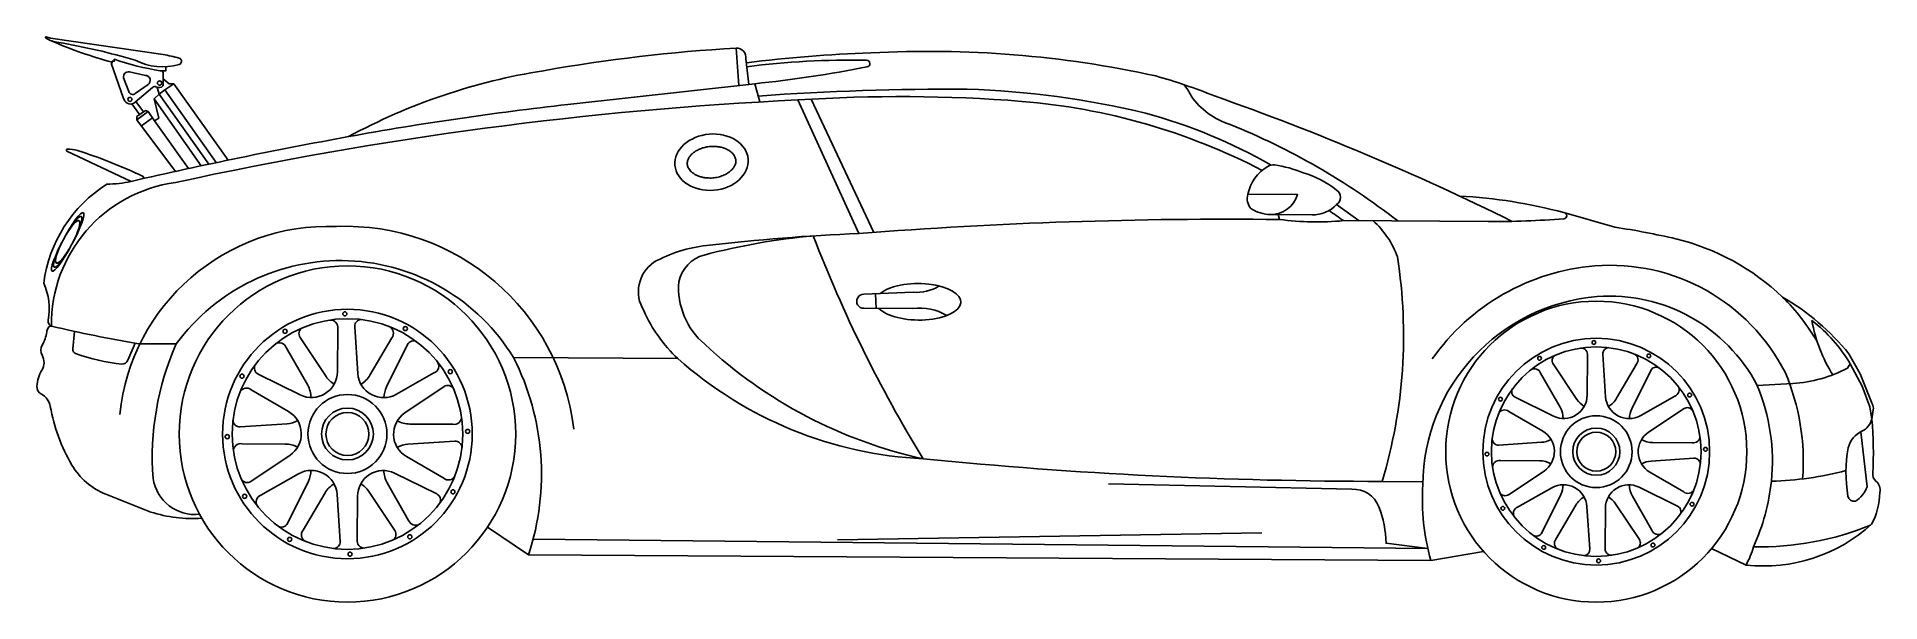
# Model space of a CAD drawing. Header units: millimetres. Extents: x 326 to 4801, y 1214 to 2587.
import ezdxf

# ---------------------------------------------------------------- set-up
doc = ezdxf.new("R2010")
doc.units = ezdxf.units.MM

msp = doc.modelspace()

# ---------------------------------------------------------------- linework, layer by layer
at = {"color": 0, "linetype": 'ByBlock', "lineweight": -2}
msp.add_lwpolyline([(359.6, 2584.3), (633.2, 2544.2, -0.035222), (671.6, 2535.7, -0.752921), (671.5, 2520.2, -0.186963), (564.9, 2530.5, 0.030583), (379.3, 2573.8, -0.140418), (347.4, 2585.3, -0.881529), (348.6, 2587.3, 0.031469)], format="xyb", close=True, dxfattribs=at)
for points in [[(362.5, 2577.3, 0.038724), (509, 2525.9, 3.02763)], [(2023.7, 2559.9, 0.029844), (1556.2, 2505.1, -1.171604)], [(2030.8, 2469.2), (2023.7, 2559.9, -0.463829), (2047.8, 2533.7), (2054.7, 2471.9)], [(2048.9, 2524.2, -0.02436), (2350.7, 2548.3, -0.068033), (3042.6, 2492.4, -0.028015), (3185, 2444, -0.030163), (3908.5, 2139.2)], [(506.6, 2523.5), (536.8, 2437.9), (537.8, 2435.3, 0.550414), (565.1, 2429), (607.2, 2464.7, -0.149837), (612.4, 2466.9, -0.181726), (615.4, 2466.1, 0.39468), (632, 2468.5, 0.236906), (633.1, 2473.6), (633.2, 2497.9, 0.421584), (625.9, 2505.2, -0.045989), (514.2, 2532.9), (514.2, 2528.2), (509, 2528.2), (509, 2523.5), (506.6, 2523.5)], [(2069.3, 2473.5, 0.022441), (2341.6, 2514.2, 0.94699), (2340.5, 2530.7, 0.036694), (2049.9, 2514.9, 0.036694)], [(2069.3, 2473.5), (1615.2, 2423, 0.017361), (1082.9, 2345, 0.011407), (555, 2236.4, -0.055365), (496.1, 2229.6, 0.223347), (342.8, 1989.3, -0.155491), (353.9, 1899.3, 0.3457), (361.5, 1884.7, 0.362429), (353.9, 1881, -1.130139)], [(565, 2449.4), (596.3, 2471.3, 0.717598), (589.6, 2493.9), (550.8, 2502.1, 0.53666), (536.8, 2488.2), (549.2, 2454.4, 0.487869), (565, 2449.4, -0.311396)], [(1556.2, 2505.1, 0.085392), (1082.9, 2345, 0.84573)], [(3630.2, 2140.2, 0.069083), (3223.4, 2374.5, -0.163326), (3128.5, 2443.8, 0.07783), (3110.7, 2471.5)], [(2173.6, 2434.1, 0.041807), (662.9, 2233.6, 0.379091), (361.5, 1884.7, 0.016067), (573.2, 1842.2), (664.8, 1841.6)], [(1952, 2080.4, -0.019611), (2322.1, 2109.7), (2173.6, 2434.1, -0.036165), (2717.9, 2430.7, -0.099844), (3301.2, 2263, -0.099844)], [(3322.7, 2276, 0.062096), (3017.9, 2402.2, 0.050812), (2584.9, 2460.4, 0.018949), (2077.5, 2443.6, 0.018949)], [(399.1, 2310, -0.779162), (399.8, 2314.3, -0.105635), (424.9, 2311.3, -0.034139), (584.3, 2248.3, -0.171819), (585.4, 2243.3, -1.023855)], [(3266.5, 2205.2, -0.217688), (3315.1, 2272.6, -0.197616), (3331, 2276.3, -0.060919), (3401, 2257.3, -0.098389), (3481.9, 2215.3, -0.534213), (3481.6, 2180.1, -0.216139), (3422.6, 2155.3), (3321.6, 2156, -0.143957), (3273.9, 2170.3, -0.270432), (3266.5, 2205.2, 2.571546)], [(3266.5, 2205.2), (3387, 2204.4, -0.333501), (3321.6, 2156, -0.751351)], [(3498.3, 2141), (3849.9, 2138.8, 0.02187), (4033.6, 2145.7, 0.916149), (4033.7, 2160.5, 0.052112), (3780.7, 2200.7, -11.450953)], [(3463.5, 2165.6, -0.006944), (3498.3, 2141)], [(4781.1, 1659.2), (4784.9, 1681.4, 0.179735), (4782.2, 1696.2), (4753.3, 1769.1), (4725.5, 1817.5, 0.091734), (4564.7, 1955.3, 0.130728), (4305.8, 2096.9, 0.019053), (4157.5, 2125.1), (4033.7, 2160.5)], [(1630, 1634.3, 0.390916), (1053.4, 2126.8, 0.395146), (527.3, 1670.3, -0.467576)], [(2477.9, 1562.6, -0.133613), (1947.7, 1840.7, -0.242296), (1884.9, 1992.4, -0.284069), (1946.4, 2057.4, -0.042847), (2211.2, 2104, -0.795493)], [(2211.2, 2104, 0.045583), (2477.9, 1562.6)], [(3343.1, 2143.8, 0.02233), (2322.1, 2109.7)], [(3570.4, 2140.6, -0.127634), (3629.4, 2052.8, -0.112384), (3592.4, 1507.7)], [(3592.4, 1507.7, -0.024709), (2477.9, 1562.6, -0.170903), (1882.6, 1805.8, -0.100508), (1799.7, 1922.6, -0.400589), (1824.4, 2039.9, -0.102806), (1952, 2080.4)], [(3710.9, 1315.7), (1520, 1329.5, 0.199594), (1483.6, 1808.3, 0.534307), (664.8, 1841.6, 0.124088), (608.4, 1515.1, 0.404573), (721.5, 1427.8, 0.884103)], [(3713.9, 1805, -0.087546), (3713.9, 1805, -0.222461), (4108.7, 2031.3, -0.301991), (4570.9, 1772.7, -0.119966), (4613.3, 1513.7, -0.119966)], [(2334, 1962.4), (2453.4, 1967.3, 0.165495), (2516.9, 1982.3, 5.708929)], [(2334, 1962.4, 1.000824), (2333.8, 1928.1), (2453.3, 1927.4, -0.175397), (2535.3, 1910.5, -0.175397)], [(3710.9, 1315.7, -0.088556), (3691.3, 1499.3, -0.388296), (4114.6, 1956.5, -0.299998), (4502.9, 1740.8, -0.124573), (4537.5, 1508, -0.07866), (4494.2, 1349, -0.05114), (4476.1, 1304.6, 0.215485), (4780.6, 1403.7, 0.714566)], [(4564.7, 1955.3, -0.065995), (4649.4, 1845.3, -0.065995)], [(726.9, 1418.2, -0.093559), (602.7, 1433.3), (493.7, 1476.8, -0.166255), (411.2, 1547.5, -0.090198), (358.9, 1690, 0.233723), (337.1, 1719.7, -0.297125), (326.3, 1739, -0.121812), (338.6, 1777.9, 0.278418), (338.8, 1814.2, -0.278418), (339, 1838.9, 0.10586), (350.1, 1870.7, -0.110582), (353.9, 1881)], [(1048.1, 1743.8, -0.108039), (1028.6, 1762.3), (965.2, 1857.4, -0.424839), (970.3, 1880.4)], [(1290.4, 1771.4), (1199.1, 1719.4, -0.551071), (1105.3, 1769.5), (1097.9, 1883.5, -0.424839), (1113.9, 1900.9, -3.446299)], [(4502.9, 1740.8), (4589.4, 1745.7, 0.108489), (4722.3, 1782.9), (4728.9, 1793.1, 0.095834), (4636, 1898.2, 0.097482), (4686.6, 1766.6, -1010.045967)], [(417.6, 1872), (413.2, 1829.6, 0.342795), (420.4, 1818.1, 0.065065), (532.9, 1792.8, 0.355634), (547.1, 1802.4), (564.9, 1843.6)], [(1056.7, 1879), (1056, 1774, -0.551071), (965.8, 1717.7), (863.3, 1768.4, -0.424839), (856.3, 1790.9, -3.446299)], [(1187.9, 1856.5), (1134.8, 1765.9, -0.125849), (1112.9, 1743.7, -0.125849)], [(1169, 1711.2, -0.108039), (1175.3, 1737.3), (1225.9, 1839.8, -0.424839), (1248.4, 1846.8)], [(931.7, 1832.9), (983.7, 1741.5, -0.125849), (991.9, 1711.5, -0.125849)], [(4090.8, 1812.7), (4090.2, 1717.3, -0.551071), (4008.2, 1666.2), (3915.1, 1712.2, -0.424839), (3908.7, 1732.6, -3.446299)], [(4083, 1689.9, -0.108039), (4065.3, 1706.7), (4007.7, 1793.1, -0.424839), (4012.3, 1814)], [(4303.1, 1714.9), (4220.2, 1667.7, -0.551071), (4134.9, 1713.2), (4128.2, 1816.8, -0.424839), (4142.7, 1832.6, -3.446299)], [(4210, 1792.3), (4161.8, 1709.9, -0.125849), (4141.9, 1689.8, -0.125849)], [(4769.6, 1494.9, -0.192516), (4741.3, 1460, -0.406962), (4723.3, 1472.1, -0.08847), (4724, 1589.5, -0.220612), (4757.4, 1629.7, 0.237746), (4781.1, 1659.2), (4776.6, 1689.1), (4757.6, 1739.1), (4728.9, 1793.1)], [(3977.2, 1770.8), (4024.5, 1687.8, -0.125849), (4031.9, 1660.5, -0.125849)], [(4192.9, 1660.3, -0.108039), (4198.5, 1684), (4244.6, 1777.1, -0.424839), (4265, 1783.5)], [(846.6, 1730.4), (937.2, 1677.3, -0.551071), (940.8, 1571.1), (845.7, 1507.7, -0.424839), (822.7, 1512.8, -3.446299)], [(1314, 1515.2), (1223.4, 1568.3, -0.551071), (1219.8, 1674.5), (1314.9, 1737.9, -0.424839), (1337.9, 1732.8, -3.446299)], [(959.4, 1655.4, -0.108039), (933.6, 1647.8), (819.6, 1640.4, -0.424839), (802.2, 1656.3)], [(3899.9, 1677.7), (3982.3, 1629.5, -0.551071), (3985.5, 1532.9), (3899.1, 1475.3, -0.424839), (3878.2, 1480, -3.446299)], [(4324.6, 1482.1), (4242.2, 1530.4, -0.551071), (4239, 1626.9), (4325.4, 1684.5, -0.424839), (4346.3, 1679.8, -3.446299)], [(4780.6, 1403.7, 0.12946), (4800.4, 1480.8, 0.314121), (4791.3, 1508.4, -0.276315), (4783.5, 1527.4, 0.040472), (4781.1, 1659.2, 7.923338)], [(1336.5, 1646.4), (1231.5, 1647.1, -0.125849), (1201.3, 1655, -0.125849)], [(824.1, 1599.1), (929.1, 1598.5, -0.125849), (959.3, 1590.6, -0.125849)], [(1201.2, 1590.2, -0.108039), (1227, 1597.8), (1341, 1605.2, -0.424839), (1358.4, 1589.2)], [(4002.4, 1609.5, -0.108039), (3979, 1602.6), (3875.4, 1595.9, -0.424839), (3859.6, 1610.4)], [(4345.1, 1601.4), (4249.6, 1602, -0.125849), (4222.2, 1609.2, -0.125849)], [(870.2, 1474.2), (961.6, 1526.2, -0.551071), (1055.3, 1476.1), (1062.7, 1362.1, -0.424839), (1046.8, 1344.7, -3.446299)], [(991.6, 1534.4, -0.108039), (985.4, 1508.3), (934.7, 1405.8, -0.424839), (912.2, 1398.8)], [(1104, 1366.6), (1104.6, 1471.6, -0.551071), (1194.8, 1527.8), (1297.3, 1477.2, -0.424839), (1304.3, 1454.7, -3.446299)], [(1228.9, 1412.7), (1176.9, 1504, -0.125849), (1168.7, 1534.1, -0.125849)], [(3879.5, 1558.4), (3974.9, 1557.8, -0.125849), (4002.3, 1550.6, -0.125849)], [(4222.1, 1550.3, -0.108039), (4245.5, 1557.2), (4349.2, 1563.9, -0.424839), (4364.9, 1549.4)], [(4537.5, 1508, 0.057004), (4718.5, 1533.8, -0.966443)], [(972.7, 1389.1), (1025.8, 1479.7, -0.125849), (1047.7, 1501.9, -0.125849)], [(1112.5, 1501.8, -0.108039), (1132, 1483.3), (1195.4, 1388.2, -0.424839), (1190.3, 1365.2)], [(3703.3, 1345.1), (3602.1, 1357.3, 0.089308), (3584.1, 1446, 0.332428), (3518.7, 1488.6), (2927.8, 1502.1)], [(3921.4, 1444.9), (4004.4, 1492.1, -0.551071), (4089.6, 1446.7), (4096.3, 1343, -0.424839), (4081.8, 1327.3, -3.446299)], [(4031.7, 1499.6, -0.108039), (4026, 1475.8), (3980, 1382.8, -0.424839), (3959.5, 1376.4)], [(4133.7, 1347.1), (4134.3, 1442.6, -0.551071), (4216.3, 1493.6), (4309.4, 1447.6, -0.424839), (4315.8, 1427.2, -3.446299)], [(4247.3, 1389.1), (4200.1, 1472, -0.125849), (4192.6, 1499.3, -0.125849)], [(4014.5, 1367.6), (4062.7, 1449.9, -0.125849), (4082.6, 1470, -0.125849)], [(4141.5, 1470, -0.108039), (4159.2, 1453.2), (4216.9, 1366.8, -0.424839), (4212.2, 1345.9)], [(4494.2, 1349, 0.103402), (4778.1, 1401.4, 0.103402)]]:
    msp.add_lwpolyline(points, format="xyb", dxfattribs=at)
for points in [[(625.9, 2505.2), (639.7, 2505.2), (639.2, 2514.9)], [(611.9, 2383.6), (622.1, 2389.9), (611.4, 2436.8), (623.4, 2447.9), (636.6, 2459), (658.6, 2473), (647.4, 2473.1), (633.2, 2485.8)], [(623.4, 2447.9), (617.9, 2464.7)], [(658.6, 2473), (791, 2288)], [(2081.5, 2429.2), (2069.3, 2473.5)], [(575.9, 2398.3), (556.5, 2424.5)], [(585.2, 2404.9), (566.4, 2430.1)], [(611.4, 2436.8), (725.2, 2274.1)], [(623.4, 2447.9), (743.9, 2278.1)], [(636.6, 2459), (761.6, 2281.9)], [(2358.2, 2112.5), (2205.9, 2436.1)], [(611.9, 2383.6), (596.1, 2405.8), (569.3, 2385.8), (569.3, 2393.6), (589.8, 2408.3)], [(569.3, 2385.8), (662.5, 2260.5)], [(580.1, 2371.2), (606.7, 2391)], [(589.8, 2408.3), (596.2, 2405.9)], [(611.9, 2383.6), (694.4, 2267.5)], [(399.1, 2310), (555, 2236.4)], [(3343.1, 2143.8), (3339.9, 2155.9)], [(3481.6, 2180.1), (3536.9, 2140.8)], [(2363.7, 1928), (2362.3, 1963.6)], [(1882.6, 1805.8), (1483.6, 1808.3)], [(4769.6, 1494.9), (4754.5, 1628.2)], [(3592.4, 1507.7), (3691.4, 1507)], [(1520, 1329.5), (1420, 1396.2)], [(1531.3, 1367.8), (3703.3, 1345.1)], [(2270.3, 1366.1), (3300.4, 1383)], [(4476.1, 1304.6), (4391.8, 1344.5)], [(3710.9, 1315.7), (3838.9, 1337.3)]]:
    msp.add_lwpolyline(points, dxfattribs=at)
for centre, radius in [((624.3, 2475.2), 5.3), ((552.1, 2435.6), 4.84), ((1080.3, 1622.8), 408.4), ((1080.3, 1622.8), 303), ((1080.3, 1622.8), 303), ((4112.3, 1579.9), 365.5), ((1080.3, 1622.8), 280.1), ((1074, 1914.7), 5), ((1220.7, 1878.8), 5), ((928.9, 1872.4), 5), ((4112.3, 1579.9), 275.3), ((4106.5, 1845.1), 4.54), ((4112.3, 1579.9), 254.5), ((3974.7, 1806.7), 4.54), ((4239.9, 1812.5), 4.54), ((824.3, 1763.2), 5), ((1329.9, 1774.2), 5), ((1080.3, 1622.8), 95.9), ((3879.7, 1707.5), 4.54), ((4339, 1717.5), 4.54), ((1080.3, 1622.8), 62.9), ((1080.3, 1622.8), 52.2), ((4112.3, 1579.9), 87.1), ((788.4, 1616.4), 5), ((1372.2, 1629.1), 5), ((4112.3, 1579.9), 57.2), ((4112.3, 1579.9), 47.4), ((3847, 1574.1), 4.54), ((4377.5, 1585.7), 4.54), ((1336.3, 1482.4), 5), ((830.7, 1471.3), 5), ((3885.5, 1442.3), 4.54), ((4344.8, 1452.3), 4.54), ((939.9, 1366.8), 5), ((1231.8, 1373.2), 5), ((3984.7, 1347.4), 4.54), ((4249.9, 1353.1), 4.54), ((1086.7, 1330.9), 5), ((4118, 1314.7), 4.54)]:
    msp.add_circle(centre, radius, dxfattribs=at)
for centre, radius, start, end in [((3432.8, 2809.2), 671.4, 262.3268, 275.603), ((1039.2, 1882), 17.7, 350.3753, 93.0249), ((1174.3, 1867.8), 17.7, 320.3753, 63.0249), ((915.1, 1826.7), 17.7, 20.3753, 123.0249), ((1284.2, 1788), 17.7, 290.3753, 33.0249), ((4074.9, 1815.4), 16.1, 350.3753, 93.0249), ((4197.6, 1802.6), 16.1, 320.3753, 63.0249), ((3962.1, 1765.2), 16.1, 20.3753, 123.0249), ((835.3, 1716.8), 17.7, 50.3753, 153.0249), ((4297.5, 1730), 16.1, 290.3753, 33.0249), ((1339.5, 1663.9), 17.7, 260.3753, 3.0249), ((3889.6, 1665.3), 16.1, 50.3753, 153.0249), ((4347.8, 1617.3), 16.1, 260.3753, 3.0249), ((821.1, 1581.7), 17.7, 80.3753, 183.0249), ((3876.8, 1542.5), 16.1, 80.3753, 183.0249), ((1325.3, 1528.8), 17.7, 230.3753, 333.0249), ((4334.9, 1494.5), 16.1, 230.3753, 333.0249), ((876.4, 1457.6), 17.7, 110.3753, 213.0249), ((3927, 1429.8), 16.1, 110.3753, 213.0249), ((986.3, 1377.8), 17.7, 140.3753, 243.0249), ((1245.5, 1418.9), 17.7, 200.3753, 303.0249), ((4262.4, 1394.7), 16.1, 200.3753, 303.0249), ((1121.4, 1363.6), 17.7, 170.3753, 273.0249), ((4026.9, 1357.3), 16.1, 140.3753, 243.0249), ((4149.6, 1344.4), 16.1, 170.3753, 273.0249)]:
    msp.add_arc(centre, radius, start, end, dxfattribs=at)
for centre, major_axis, ratio in [((1964.3, 2283), (-88.9, -7.5), 0.765776), ((401, 2089.5), (-37.9, -71.2), 0.146769), ((401, 2089.5), (-37.9, -71.2), 0.146769), ((401, 2089.5), (-32.9, -61.8), 0.169101), ((401, 2089.5), (27.5, 51.6), 0.202272)]:
    msp.add_ellipse(centre, major_axis=major_axis, ratio=ratio, dxfattribs=at)
msp.add_ellipse((2466.5, 1943.9), major_axis=(-103.2, 0.7), ratio=0.42952, start_param=0.384607, end_param=5.82691, dxfattribs=at)
msp.add_open_spline([(1905.3, 2278), (1905.4, 2276.6), (1905.7, 2275.2), (1906.5, 2272.4), (1907, 2270.9), (1908.4, 2268), (1909.3, 2266.6), (1911.5, 2263.6), (1912.8, 2262.1), (1915.8, 2259.2), (1917.5, 2257.8), (1921.3, 2255), (1923.4, 2253.7), (1928, 2251.3), (1930.5, 2250.1), (1935.8, 2248.2), (1938.6, 2247.3), (1944.5, 2245.9), (1947.5, 2245.4), (1954.9, 2244.6), (1959.3, 2244.4), (1968.2, 2244.7), (1972.6, 2245.3), (1981.2, 2247), (1985.4, 2248.1), (1993.4, 2251.1), (1997.1, 2252.8), (2003.8, 2256.7), (2006.9, 2258.8), (2012.2, 2263.3), (2014.5, 2265.6), (2017.8, 2269.9), (2019.1, 2271.8), (2021.1, 2275.5), (2021.8, 2277.4), (2022.9, 2280.9), (2023.2, 2282.6), (2023.4, 2285.9), (2023.4, 2287.5), (2022.9, 2290.7), (2022.6, 2292.3), (2021.4, 2295.5), (2020.6, 2297.2), (2018.5, 2300.5), (2017.2, 2302.2), (2014.2, 2305.5), (2012.3, 2307.2), (2008.2, 2310.4), (2005.8, 2311.9), (2000.6, 2314.7), (1997.8, 2315.9), (1991.7, 2318.1), (1988.5, 2319), (1981.7, 2320.4), (1978.2, 2320.9), (1971.1, 2321.5), (1967.4, 2321.5), (1960.1, 2321.1), (1956.5, 2320.7), (1949.3, 2319.4), (1945.8, 2318.5), (1939.1, 2316.4), (1935.9, 2315.1), (1929.8, 2312.2), (1927, 2310.6), (1921.9, 2307.2), (1919.5, 2305.4), (1915.4, 2301.7), (1913.6, 2299.7), (1910.6, 2295.9), (1909.4, 2294), (1907.4, 2290.2), (1906.7, 2288.4), (1905.7, 2284.9), (1905.4, 2283.2), (1905.2, 2280.4), (1905.2, 2279.2), (1905.3, 2278)], degree=3, knots=[0, 0, 0, 0, 0.145916, 0.145916, 0.291831, 0.291831, 0.437747, 0.437747, 0.583662, 0.583662, 0.729578, 0.729578, 0.875493, 0.875493, 1.021409, 1.021409, 1.167324, 1.167324, 1.31324, 1.31324, 1.514168, 1.514168, 1.715097, 1.715097, 1.916025, 1.916025, 2.116953, 2.116953, 2.317882, 2.317882, 2.51881, 2.51881, 2.68445, 2.68445, 2.850089, 2.850089, 3.015728, 3.015728, 3.181368, 3.181368, 3.347007, 3.347007, 3.512647, 3.512647, 3.678286, 3.678286, 3.843925, 3.843925, 4.009565, 4.009565, 4.175204, 4.175204, 4.340843, 4.340843, 4.506483, 4.506483, 4.672122, 4.672122, 4.837762, 4.837762, 5.003401, 5.003401, 5.16904, 5.16904, 5.33468, 5.33468, 5.500319, 5.500319, 5.665958, 5.665958, 5.831598, 5.831598, 5.997237, 5.997237, 6.162876, 6.162876, 6.283185, 6.283185, 6.283185, 6.283185], dxfattribs=at)

doc.saveas('drawing.dxf')
